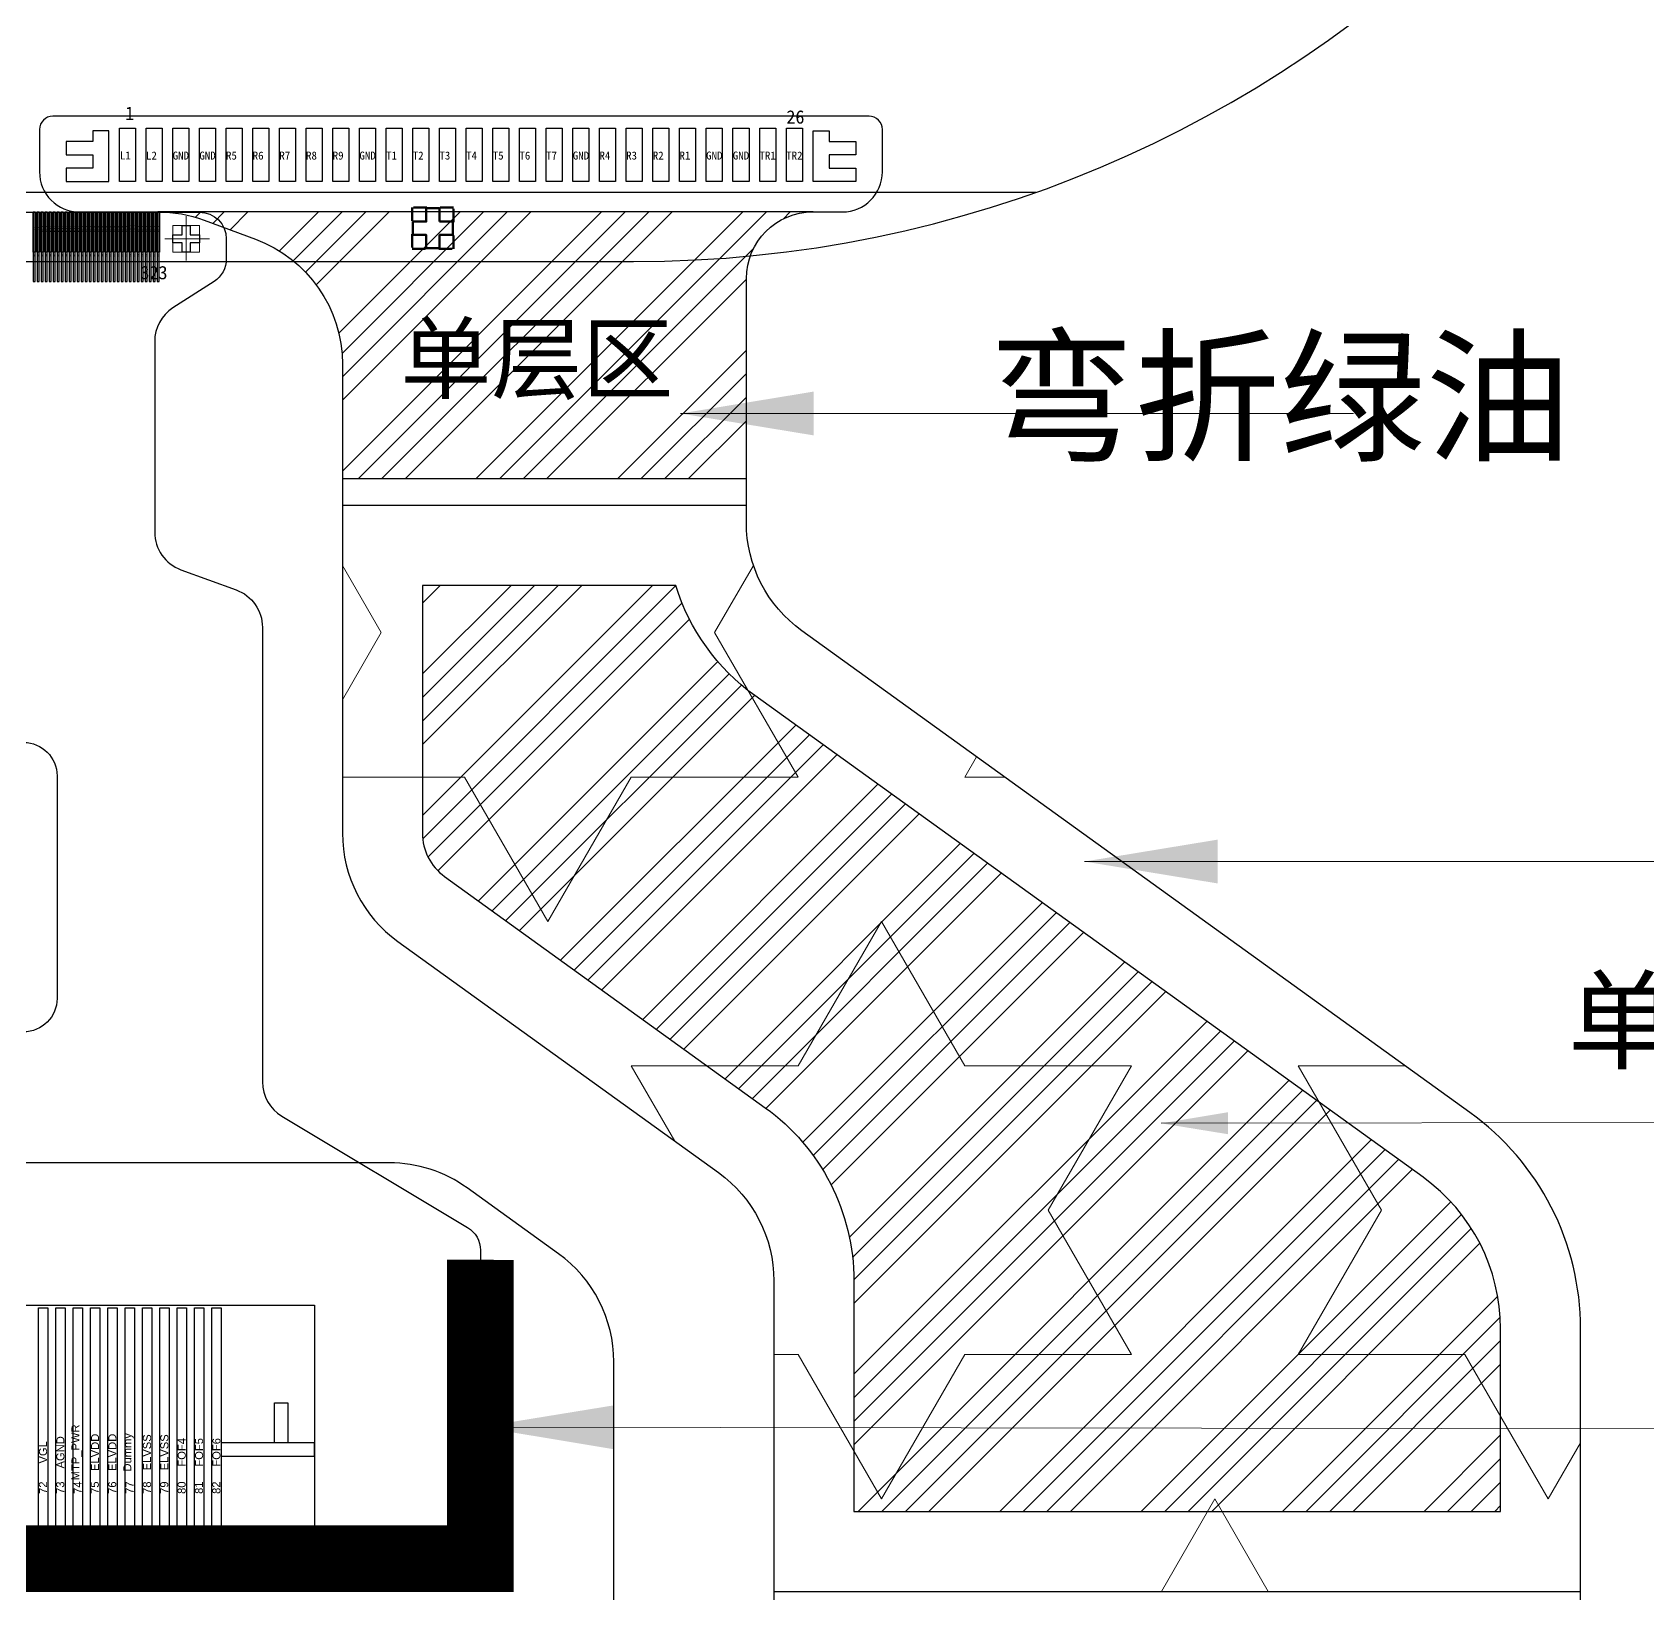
# Model space of a CAD drawing. Header units: inches. Extents: x 1765 to 5217, y -1519 to 441.
# Drawn here: x 4045.6 to 4057.71, y -1308.15 to -1296.44 of the extents above; entities that cross this region are included whole.
import ezdxf
from ezdxf.enums import TextEntityAlignment as Align

# ---------------------------------------------------------------- set-up
doc = ezdxf.new("R2010")
doc.units = ezdxf.units.IN
doc.header["$MEASUREMENT"] = 0
doc.linetypes.add('DOT', pattern=[0.2, 0.1, -0.1])
for name, color, linetype, lineweight in [('DIM', 3, 'Continuous', 15), ('EMI', 5, 'Continuous', 5), ('Mark', 7, 'Continuous', 13), ('尺寸标注', 7, 'Continuous', 0), ('注释', 2, 'Continuous', 13)]:
    doc.layers.add(name, color=color, linetype=linetype, lineweight=lineweight)
doc.layers.add('FPC', color=7, linetype='Continuous')
doc.styles.add('MBC_Arial_Font', font='arial.ttf', dxfattribs={"width": 0.8})
doc.styles.add('TITLE', font='arial.ttf')
doc.styles.add('宋体', font='')
doc.styles.get('宋体').set_extended_font_data('SimSun')
doc.dimstyles.new('ISO-25$7', dxfattribs={"dimscale": 0.5, "dimtxt": 2.5, "dimasz": 2, "dimexe": 1.25, "dimexo": 0.625, "dimtad": 0, "dimdsep": 46, "dimtxsty": 'TITLE', "dimcen": 2.5, "dimclrd": 7, "dimclre": 256, "dimclrt": 7, "dimadec": 0, "dimazin": 0, "dimtfac": 1, "dimtmove": 0, "dimatfit": 0, "dimfxl": 0, "dimlwd": 9, "dimlwe": 9, "dimarcsym": 0})
pattern_1 = [(45, (380.0849674509645, 330.431852661718), (-0.5303300858899106, 0.5303300858899107), []), (45, (380.2617441459645, 330.431852661718), (-0.5303300858899106, 0.5303300858899107), []), (45, (380.4385208419645, 330.431852661718), (-0.5303300858899106, 0.5303300858899107), []), (45, (380.6152975369645, 330.431852661718), (-0.5303300858899106, 0.5303300858899107), [])]
pattern_2 = [(0, (380.0849674509645, 330.431852661718), (0, 2.16506351), [1.25, -1.25]), (59.99999999999999, (380.0849674509645, 330.431852661718), (-1.875000000466704, 1.082531755), [1.25, -1.25]), (120, (380.7099674509645, 331.514384421718), (-1.875000000466704, -1.082531755), [1.249999999999999, -1.249999999999999])]

# ---------------------------------------------------------------- blocks, each defined once
blk = doc.blocks.new('mark')
at = {"layer": '尺寸标注', "color": 1}
for p, q in [((3641.138500981921, 1398.794691257849), (3641.138500981921, 1398.464358463223)), ((3640.979056655546, 1398.625479140665), (3641.312141919554, 1398.625479140665))]:
    blk.add_line(p, q, dxfattribs=at)
at = {"layer": '尺寸标注', "color": 2}
for points in [[(3641.038500981921, 1398.725479140665), (3641.108500981921, 1398.725479140665), (3641.108500981921, 1398.655479140665), (3641.038500981921, 1398.655479140665)], [(3641.168500981921, 1398.725479140665), (3641.238500981921, 1398.725479140665), (3641.238500981921, 1398.655479140665), (3641.168500981921, 1398.655479140665)], [(3641.038500981921, 1398.595479140665), (3641.108500981921, 1398.595479140665), (3641.108500981921, 1398.525479140665), (3641.038500981921, 1398.525479140665)], [(3641.168500981921, 1398.595479140665), (3641.238500981921, 1398.595479140665), (3641.238500981921, 1398.525479140665), (3641.168500981921, 1398.525479140665)]]:
    blk.add_lwpolyline(points, close=True, dxfattribs=at)
blk = doc.blocks.new('CO5300AF-51-1')
blk.add_lwpolyline([(115.6527615360374, 72.0321112907659), (125.9307615360376, 72.0321112907668, -0.4142135623692658), (126.1307615360365, 71.83211129076608), (126.1307615360365, 71.68136009568298, -0.2546712192261575), (126.0392455872407, 71.51333863683158), (125.7311885624458, 71.31443979212554, 0.2546712192258679), (125.5939146392511, 71.06240760384571), (125.5939146392648, 69.63298248194587, 0.3152987888763618), (125.7913085962664, 69.35107469571358), (126.2043675790264, 69.2007335209928, -0.3152987888737243), (126.4017615360281, 68.91882573476005), (126.4017615360599, 65.51149414864722, 0.2636431542106236), (126.5476014494725, 65.25413318093524), (127.9395349270953, 64.42036033908062, -0.2636431542161886), (128.0367615360374, 64.24878636060384), (128.0367615360374, 62.15478724078139, -0.4142135623749264), (127.8367615360376, 61.95478724078112), (113.7467615360374, 61.95478724078112, -0.4142135623749264)], format="xyb")
at = {"color": 0}
for points in [[(124.6982015360459, 72.0321112907668), (124.6822015360449, 72.0321112907668), (124.6822015360449, 71.51166924962092), (124.6982015360459, 71.51166924962092)], [(124.7281895360456, 72.0321112907668), (124.7121895360447, 72.0321112907668), (124.7121895360447, 71.51166924962092), (124.7281895360456, 71.51166924962092)], [(124.7581775360454, 72.0321112907668), (124.7421775360444, 72.0321112907668), (124.7421775360444, 71.51166924962092), (124.7581775360454, 71.51166924962092)], [(124.7881655360452, 72.0321112907668), (124.7721655360442, 72.0321112907668), (124.7721655360442, 71.51166924962092), (124.7881655360452, 71.51166924962092)], [(124.818153536045, 72.0321112907668), (124.802153536044, 72.0321112907668), (124.802153536044, 71.51166924962092), (124.818153536045, 71.51166924962092)], [(124.8481415360447, 72.0321112907668), (124.8321415360438, 72.0321112907668), (124.8321415360438, 71.51166924962092), (124.8481415360447, 71.51166924962092)], [(124.8781295360445, 72.0321112907668), (124.8621295360435, 72.0321112907668), (124.8621295360435, 71.51166924962092), (124.8781295360445, 71.51166924962092)], [(124.9081175360443, 72.0321112907668), (124.8921175360433, 72.0321112907668), (124.8921175360433, 71.51166924962092), (124.9081175360443, 71.51166924962092)], [(124.9381055360441, 72.0321112907668), (124.9221055360431, 72.0321112907668), (124.9221055360431, 71.51166924962092), (124.9381055360441, 71.51166924962092)], [(124.9680935360439, 72.0321112907668), (124.9520935360429, 72.0321112907668), (124.9520935360429, 71.51166924962092), (124.9680935360439, 71.51166924962092)], [(124.9980815360436, 72.0321112907668), (124.9820815360426, 72.0321112907668), (124.9820815360426, 71.51166924962092), (124.9980815360436, 71.51166924962092)], [(125.0280695360434, 72.0321112907668), (125.0120695360424, 72.0321112907668), (125.0120695360424, 71.51166924962092), (125.0280695360434, 71.51166924962092)], [(125.0580575360432, 72.0321112907668), (125.0420575360422, 72.0321112907668), (125.0420575360422, 71.51166924962092), (125.0580575360432, 71.51166924962092)], [(125.088045536043, 72.0321112907668), (125.072045536042, 72.0321112907668), (125.072045536042, 71.51166924962092), (125.088045536043, 71.51166924962092)], [(125.1180335360427, 72.0321112907668), (125.1020335360417, 72.0321112907668), (125.1020335360417, 71.51166924962092), (125.1180335360427, 71.51166924962092)], [(125.1480215360425, 72.0321112907668), (125.1320215360415, 72.0321112907668), (125.1320215360415, 71.51166924962092), (125.1480215360425, 71.51166924962092)], [(125.1780095360423, 72.0321112907668), (125.1620095360413, 72.0321112907668), (125.1620095360413, 71.51166924962092), (125.1780095360423, 71.51166924962092)], [(125.2079975360421, 72.0321112907668), (125.1919975360411, 72.0321112907668), (125.1919975360411, 71.51166924962092), (125.2079975360421, 71.51166924962092)], [(125.2379855360418, 72.0321112907668), (125.2219855360408, 72.0321112907668), (125.2219855360408, 71.51166924962092), (125.2379855360418, 71.51166924962092)], [(125.2679735360416, 72.0321112907668), (125.2519735360406, 72.0321112907668), (125.2519735360406, 71.51166924962092), (125.2679735360416, 71.51166924962092)], [(125.2979615360414, 72.0321112907668), (125.2819615360404, 72.0321112907668), (125.2819615360404, 71.51166924962092), (125.2979615360414, 71.51166924962092)], [(125.3279495360412, 72.0321112907668), (125.3119495360402, 72.0321112907668), (125.3119495360402, 71.51166924962092), (125.3279495360412, 71.51166924962092)], [(125.3579375360409, 72.0321112907668), (125.3419375360399, 72.0321112907668), (125.3419375360399, 71.51166924962092), (125.3579375360409, 71.51166924962092)], [(125.3879255360407, 72.0321112907668), (125.3719255360397, 72.0321112907668), (125.3719255360397, 71.51166924962092), (125.3879255360407, 71.51166924962092)], [(125.4179135360405, 72.0321112907668), (125.4019135360395, 72.0321112907668), (125.4019135360395, 71.51166924962092), (125.4179135360405, 71.51166924962092)], [(125.4479015360403, 72.0321112907668), (125.4319015360393, 72.0321112907668), (125.4319015360393, 71.51166924962092), (125.4479015360403, 71.51166924962092)], [(125.47788953604, 72.0321112907668), (125.4618895360391, 72.0321112907668), (125.4618895360391, 71.51166924962092), (125.47788953604, 71.51166924962092)], [(125.5078775360398, 72.0321112907668), (125.4918775360388, 72.0321112907668), (125.4918775360388, 71.51166924962092), (125.5078775360398, 71.51166924962092)], [(125.5378655360396, 72.0321112907668), (125.5218655360386, 72.0321112907668), (125.5218655360386, 71.51166924962092), (125.5378655360396, 71.51166924962092)], [(125.5678535360394, 72.0321112907668), (125.5518535360384, 72.0321112907668), (125.5518535360384, 71.51166924962092), (125.5678535360394, 71.51166924962092)], [(125.5978415360391, 72.0321112907668), (125.5818415360382, 72.0321112907668), (125.5818415360382, 71.51166924962092), (125.5978415360391, 71.51166924962092)], [(125.6278295360389, 72.0321112907668), (125.6118295360379, 72.0321112907668), (125.6118295360379, 71.51166924962092), (125.6278295360389, 71.51166924962092)], [(124.7917615360166, 62.08478724078213), (124.7217615360169, 62.08478724078213), (124.7217615360169, 63.81713664214863), (124.7917615360166, 63.81713664214863)], [(124.9217615360162, 62.08478724078213), (124.8517615360165, 62.08478724078213), (124.8517615360165, 63.81713664214863), (124.9217615360162, 63.81713664214863)], [(125.0517615360159, 62.08478724078213), (124.9817615360162, 62.08478724078213), (124.9817615360162, 63.81713664214863), (125.0517615360159, 63.81713664214863)], [(125.1817615360155, 62.08478724078213), (125.1117615360158, 62.08478724078213), (125.1117615360158, 63.81713664214863), (125.1817615360155, 63.81713664214863)], [(125.3117615360152, 62.08478724078213), (125.2417615360155, 62.08478724078213), (125.2417615360155, 63.81713664214863), (125.3117615360152, 63.81713664214863)], [(125.4417615360148, 62.08478724078213), (125.3717615360151, 62.08478724078213), (125.3717615360151, 63.81713664214863), (125.4417615360148, 63.81713664214863)], [(125.5717615360145, 62.08478724078213), (125.5017615360148, 62.08478724078213), (125.5017615360148, 63.81713664214863), (125.5717615360145, 63.81713664214863)], [(125.7017615360141, 62.08478724078213), (125.6317615360144, 62.08478724078213), (125.6317615360144, 63.81713664214863), (125.7017615360141, 63.81713664214863)], [(125.8317615360138, 62.08478724078213), (125.7617615360141, 62.08478724078213), (125.7617615360141, 63.81713664214863), (125.8317615360138, 63.81713664214863)], [(125.9617615360135, 62.08478724078213), (125.8917615360137, 62.08478724078213), (125.8917615360137, 63.81713664214863), (125.9617615360135, 63.81713664214863)], [(126.0917615360131, 62.08478724078213), (126.0217615360134, 62.08478724078213), (126.0217615360134, 63.81713664214863), (126.0917615360131, 63.81713664214863)], [(126.5917615360386, 62.80478724076545), (126.4917615360382, 62.80478724076545), (126.4917615360382, 63.10478724076563), (126.5917615360386, 63.10478724076563)], [(126.7917615360384, 62.80478724076545), (126.0917615360386, 62.80478724076545), (126.0917615360386, 62.70478724076509), (126.7917615360384, 62.70478724076509)]]:
    blk.add_lwpolyline(points, close=True, dxfattribs=at)
blk.add_lwpolyline([(125.8007615360384, 71.93211129076587), (125.8607615360379, 71.93211129076587), (125.8607615360379, 71.86211129076571), (125.9307615360376, 71.86211129076571), (125.9307615360376, 71.80211129076577), (125.8607615360379, 71.80211129076577), (125.8607615360379, 71.7321112907656), (125.8007615360384, 71.7321112907656), (125.8007615360384, 71.80211129076577), (125.7307615360378, 71.80211129076577), (125.7307615360378, 71.86211129076571), (125.8007615360384, 71.86211129076571)], close=True)
blk.add_lwpolyline([(124.8617615360386, 67.80660875940612), (124.861761536039, 66.13660875940604, -0.4142135623733614), (124.6117615360386, 65.88660875940627), (116.9717615360387, 65.88660875940627, -0.414213562373095), (116.7217615360391, 66.13660875940604), (116.7217615360387, 67.80660875940612, -0.4142135623732282), (116.9717615360387, 68.05660875940623), (124.6117615360386, 68.05660875940612, -0.4142135623729618)], format="xyb", close=True)
at = {"color": 3, "style": 'MBC_Arial_Font'}
for s, p in [('S14', (124.6902015360388, 71.90688385204339)), ('S13', (124.7201827147557, 71.90688385204339)), ('Dummy', (124.7472375633235, 71.90688385204339)), ('Dummy', (124.7772255633233, 71.90688385204339)), ('ELVDD', (124.8101535360384, 71.90688385204339)), ('ELVDD', (124.8401415360386, 71.90688385204339)), ('ELVDD', (124.8701295360388, 71.90688385204339)), ('ELVDD', (124.9001175360386, 71.90688385204339)), ('ELVDD', (124.9301055360388, 71.90688385204339)), ('ELVDD', (124.9600935360381, 71.90688385204339)), ('ELVDD', (124.9900815360384, 71.90688385204339)), ('ELVDD', (125.0200695360382, 71.90688385204339)), ('Dummy', (125.0471175633235, 71.90688385204339)), ('Dummy', (125.0771055633237, 71.90688385204339)), ('Dummy', (125.1070935633235, 71.90688385204339)), ('ELVSS', (125.1400215360386, 71.90688385204339)), ('ELVSS', (125.1700095360379, 71.90688385204339)), ('ELVSS', (125.1999975360382, 71.90688385204339)), ('ELVSS', (125.2299855360379, 71.90688385204339)), ('ELVSS', (125.2599735360382, 71.90688385204339)), ('ELVSS', (125.2899615360384, 71.90688385204339)), ('ELVSS', (125.3199495360386, 71.90688385204339)), ('ELVSS', (125.3499375360384, 71.90688385204339)), ('Dummy', (125.3769855633238, 71.90688385204339)), ('FOG2_R', (125.4073146274431, 71.90688385204339)), ('FOG1_R', (125.4373026274434, 71.90688385204339)), ('Dummy', (125.4669495633231, 71.90688385204339)), ('Dummy', (125.4969375633233, 71.90688385204339)), ('Dummy', (125.5269255633236, 71.90688385204339)), ('Dummy', (125.5569135633238, 71.90688385204339)), ('Dummy', (125.5869015633236, 71.90688385204339)), ('Dummy', (125.6168895633238, 71.90688385204339)), ('292', (124.6900719316732, 71.7069503511674)), ('293', (124.7200531103901, 71.7069503511674)), ('294', (124.7500479316727, 71.7069503511674)), ('295', (124.7800359316725, 71.7069503511674)), ('296', (124.8100239316727, 71.7069503511674)), ('297', (124.840011931673, 71.7069503511674)), ('298', (124.8699999316732, 71.7069503511674)), ('299', (124.899987931673, 71.7069503511674)), ('300', (124.9299691103908, 71.7069503511674)), ('301', (124.9599571103901, 71.7069503511674)), ('302', (124.9899451103904, 71.7069503511674)), ('303', (125.0199331103901, 71.7069503511674)), ('304', (125.0499211103904, 71.7069503511674)), ('305', (125.0799091103906, 71.7069503511674)), ('306', (125.1098971103904, 71.7069503511674)), ('307', (125.1398851103906, 71.7069503511674)), ('308', (125.1698731103899, 71.7069503511674)), ('309', (125.1998611103901, 71.7069503511674)), ('310', (125.2298491103899, 71.7069503511674)), ('311', (125.2598371103902, 71.7069503511674)), ('312', (125.2898251103904, 71.7069503511674)), ('313', (125.3198131103906, 71.7069503511674)), ('314', (125.3498011103904, 71.7069503511674)), ('315', (125.3797891103906, 71.7069503511674)), ('316', (125.4097771103899, 71.7069503511674)), ('317', (125.4397651103902, 71.7069503511674)), ('318', (125.4697531103899, 71.7069503511674)), ('319', (125.4997411103902, 71.7069503511674)), ('320', (125.5297291103904, 71.7069503511674)), ('321', (125.5597171103906, 71.7069503511674)), ('322', (125.5897051103904, 71.7069503511674)), ('323', (125.6196931103906, 71.7069503511674))]:
    blk.add_text(s, height=0.01, rotation=90, dxfattribs=at).set_placement(p, align=Align.MIDDLE_CENTER)
at = {"color": 2, "style": 'MBC_Arial_Font'}
for s, p in [('MTP_PWR', (125.0001039644144, 62.73402639211031)), ('ELVDD', (125.1467615360384, 62.73402639211042)), ('ELVDD', (125.2767615360381, 62.73402639211031)), ('Dummy', (125.3891216997494, 62.73402639211042)), ('ELVSS', (125.5367615360383, 62.73402639211031)), ('ELVSS', (125.6667615360379, 62.73402639211042)), ('VGL', (124.7567615360381, 62.73402639211042)), ('AGND', (124.8867615360386, 62.73402639211031)), ('FOF4', (125.7968024637329, 62.73402639211031)), ('FOF5', (125.9268024637326, 62.73402639211042)), ('FOF6', (126.0568024637331, 62.73402639211031)), ('72', (124.7570071022045, 62.46899678327372)), ('73', (124.8859429821505, 62.46899678327361)), ('74', (125.0167615360378, 62.46899678327361)), ('75', (125.1449607174845, 62.46899678327372)), ('76', (125.2759839098443, 62.46899678327361)), ('77', (125.4059839098449, 62.46899678327372)), ('78', (125.5359839098446, 62.46899678327361)), ('79', (125.6659839098442, 62.46899678327372)), ('80', (125.7959839098448, 62.46899678327361)), ('81', (125.9259839098444, 62.46899678327372)), ('82', (126.055983909845, 62.46899678327361))]:
    blk.add_text(s, height=0.06, rotation=90, dxfattribs=at).set_placement(p, align=Align.MIDDLE_CENTER)
blk = doc.blocks.new('GVO2.13+CO5300AF-51')
blk.add_line((538.6176550374128, 149.5890111203215), (561.4344477370021, 149.5890111203215))
blk.add_lwpolyline([(532.6325513872073, 183.7840111203212), (532.6325513872073, 158.0690111203213, 0.414213562373095), (541.6325513872073, 149.0690111203213), (558.4195513872075, 149.0690111203213, 0.414213562373095), (567.4195513872075, 158.0690111203213), (567.4195513872075, 183.7840111203212, 0.4142135623731028), (558.9995513872075, 192.2040111203213), (541.0525513872074, 192.2040111203213, 0.414213562373103)], format="xyb", close=True)
for points in [[(554.5644477370013, 150.0690111203215), (554.6844477370012, 150.0690111203215), (554.6844477370012, 149.6690111203214), (554.5644477370013, 149.6690111203214)], [(554.7644477370011, 150.0690111203215), (554.884447737001, 150.0690111203215), (554.884447737001, 149.6690111203214), (554.7644477370011, 149.6690111203214)], [(554.9644477370014, 150.0690111203215), (555.0844477370013, 150.0690111203215), (555.0844477370013, 149.6690111203214), (554.9644477370014, 149.6690111203214)], [(555.1644477370012, 150.0690111203215), (555.2844477370011, 150.0690111203215), (555.2844477370011, 149.6690111203214), (555.1644477370012, 149.6690111203214)], [(555.3644477370015, 150.0690111203215), (555.4844477370013, 150.0690111203215), (555.4844477370013, 149.6690111203214), (555.3644477370015, 149.6690111203214)], [(555.5644477370013, 150.0690111203215), (555.6844477370012, 150.0690111203215), (555.6844477370012, 149.6690111203214), (555.5644477370013, 149.6690111203214)], [(555.7644477370011, 150.0690111203215), (555.884447737001, 150.0690111203215), (555.884447737001, 149.6690111203214), (555.7644477370011, 149.6690111203214)], [(555.9644477370014, 150.0690111203215), (556.0844477370013, 150.0690111203215), (556.0844477370013, 149.6690111203214), (555.9644477370014, 149.6690111203214)], [(556.1644477370012, 150.0690111203215), (556.2844477370011, 150.0690111203215), (556.2844477370011, 149.6690111203214), (556.1644477370012, 149.6690111203214)], [(556.3644477370015, 150.0690111203215), (556.4844477370013, 150.0690111203215), (556.4844477370013, 149.6690111203214), (556.3644477370015, 149.6690111203214)], [(556.5644477370013, 150.0690111203215), (556.6844477370012, 150.0690111203215), (556.6844477370012, 149.6690111203214), (556.5644477370013, 149.6690111203214)], [(556.7644477370011, 150.0690111203215), (556.884447737001, 150.0690111203215), (556.884447737001, 149.6690111203214), (556.7644477370011, 149.6690111203214)], [(556.9644477370014, 150.0690111203215), (557.0844477370013, 150.0690111203215), (557.0844477370013, 149.6690111203214), (556.9644477370014, 149.6690111203214)], [(557.1644477370012, 150.0690111203215), (557.2844477370011, 150.0690111203215), (557.2844477370011, 149.6690111203214), (557.1644477370012, 149.6690111203214)], [(557.3644477370015, 150.0690111203215), (557.4844477370013, 150.0690111203215), (557.4844477370013, 149.6690111203214), (557.3644477370015, 149.6690111203214)], [(557.5644477370013, 150.0690111203215), (557.6844477370012, 150.0690111203215), (557.6844477370012, 149.6690111203214), (557.5644477370013, 149.6690111203214)], [(557.7644477370011, 150.0690111203215), (557.884447737001, 150.0690111203215), (557.884447737001, 149.6690111203214), (557.7644477370011, 149.6690111203214)], [(557.9644477370014, 150.0690111203215), (558.0844477370013, 150.0690111203215), (558.0844477370013, 149.6690111203214), (557.9644477370014, 149.6690111203214)], [(558.1644477370012, 150.0690111203215), (558.2844477370011, 150.0690111203215), (558.2844477370011, 149.6690111203214), (558.1644477370012, 149.6690111203214)], [(558.3644477370015, 150.0690111203215), (558.4844477370013, 150.0690111203215), (558.4844477370013, 149.6690111203214), (558.3644477370015, 149.6690111203214)], [(558.5644477370013, 150.0690111203215), (558.6844477370012, 150.0690111203215), (558.6844477370012, 149.6690111203214), (558.5644477370013, 149.6690111203214)], [(558.7644477370011, 150.0690111203215), (558.884447737001, 150.0690111203215), (558.884447737001, 149.6690111203214), (558.7644477370011, 149.6690111203214)], [(558.9644477370014, 150.0690111203215), (559.0844477370013, 150.0690111203215), (559.0844477370013, 149.6690111203214), (558.9644477370014, 149.6690111203214)], [(559.1644477370012, 150.0690111203215), (559.2844477370011, 150.0690111203215), (559.2844477370011, 149.6690111203214), (559.1644477370012, 149.6690111203214)], [(559.3644477370015, 150.0690111203215), (559.4844477370013, 150.0690111203215), (559.4844477370013, 149.6690111203214), (559.3644477370015, 149.6690111203214)], [(559.5644477370013, 150.0690111203215), (559.6844477370012, 150.0690111203215), (559.6844477370012, 149.6690111203214), (559.5644477370013, 149.6690111203214)], [(554.1644477370012, 149.6690111203214), (554.4844477370013, 149.6690111203214), (554.4844477370013, 150.0490111203216), (554.3644477370015, 150.0490111203216), (554.3644477370015, 149.9690111203212), (554.1644477370012, 149.9690111203212), (554.1644477370012, 149.8690111203213), (554.3644477370015, 149.8690111203213), (554.3644477370015, 149.7690111203214), (554.1644477370012, 149.7690111203214)], [(560.0844477370013, 149.6690111203214), (559.7644477370011, 149.6690111203214), (559.7644477370011, 150.0490111203216), (559.884447737001, 150.0490111203216), (559.884447737001, 149.9690111203212), (560.0844477370013, 149.9690111203212), (560.0844477370013, 149.8690111203213), (559.884447737001, 149.8690111203213), (559.884447737001, 149.7690111203214), (560.0844477370013, 149.7690111203214)]]:
    blk.add_lwpolyline(points, close=True)
at = {"color": 2}
for points in [[(553.9170513872075, 149.4390111203212), (553.9350513872075, 149.4390111203212), (553.9350513872075, 149.1390111203212), (553.9170513872075, 149.1390111203212)], [(553.9470513872077, 149.4390111203212), (553.9650513872077, 149.4390111203212), (553.9650513872077, 149.1390111203212), (553.9470513872077, 149.1390111203212)], [(553.9770513872074, 149.4390111203212), (553.9950513872075, 149.4390111203212), (553.9950513872075, 149.1390111203212), (553.9770513872074, 149.1390111203212)], [(554.0070513872076, 149.4390111203212), (554.0250513872077, 149.4390111203212), (554.0250513872077, 149.1390111203212), (554.0070513872076, 149.1390111203212)], [(554.0370513872074, 149.4390111203212), (554.0550513872074, 149.4390111203212), (554.0550513872074, 149.1390111203212), (554.0370513872074, 149.1390111203212)], [(554.0670513872076, 149.4390111203212), (554.0850513872076, 149.4390111203212), (554.0850513872076, 149.1390111203212), (554.0670513872076, 149.1390111203212)], [(554.0970513872073, 149.4390111203212), (554.1150513872074, 149.4390111203212), (554.1150513872074, 149.1390111203212), (554.0970513872073, 149.1390111203212)], [(554.1270513872075, 149.4390111203212), (554.1450513872076, 149.4390111203212), (554.1450513872076, 149.1390111203212), (554.1270513872075, 149.1390111203212)], [(554.1570513872073, 149.4390111203212), (554.1750513872073, 149.4390111203212), (554.1750513872073, 149.1390111203212), (554.1570513872073, 149.1390111203212)], [(554.1870513872075, 149.4390111203212), (554.2050513872075, 149.4390111203212), (554.2050513872075, 149.1390111203212), (554.1870513872075, 149.1390111203212)], [(554.2170513872077, 149.4390111203212), (554.2350513872077, 149.4390111203212), (554.2350513872077, 149.1390111203212), (554.2170513872077, 149.1390111203212)], [(554.2470513872074, 149.4390111203212), (554.2650513872074, 149.4390111203212), (554.2650513872074, 149.1390111203212), (554.2470513872074, 149.1390111203212)], [(554.2770513872076, 149.4390111203212), (554.2950513872076, 149.4390111203212), (554.2950513872076, 149.1390111203212), (554.2770513872076, 149.1390111203212)], [(554.3070513872074, 149.4390111203212), (554.3250513872074, 149.4390111203212), (554.3250513872074, 149.1390111203212), (554.3070513872074, 149.1390111203212)], [(554.3370513872076, 149.4390111203212), (554.3550513872076, 149.4390111203212), (554.3550513872076, 149.1390111203212), (554.3370513872076, 149.1390111203212)], [(554.3670513872073, 149.4390111203212), (554.3850513872073, 149.4390111203212), (554.3850513872073, 149.1390111203212), (554.3670513872073, 149.1390111203212)], [(554.3970513872075, 149.4390111203212), (554.4150513872075, 149.4390111203212), (554.4150513872075, 149.1390111203212), (554.3970513872075, 149.1390111203212)], [(554.4270513872073, 149.4390111203212), (554.4450513872073, 149.4390111203212), (554.4450513872073, 149.1390111203212), (554.4270513872073, 149.1390111203212)], [(554.4570513872075, 149.4390111203212), (554.4750513872075, 149.4390111203212), (554.4750513872075, 149.1390111203212), (554.4570513872075, 149.1390111203212)], [(554.4870513872077, 149.4390111203212), (554.5050513872077, 149.4390111203212), (554.5050513872077, 149.1390111203212), (554.4870513872077, 149.1390111203212)], [(554.5170513872074, 149.4390111203212), (554.5350513872074, 149.4390111203212), (554.5350513872074, 149.1390111203212), (554.5170513872074, 149.1390111203212)], [(554.5470513872076, 149.4390111203212), (554.5650513872076, 149.4390111203212), (554.5650513872076, 149.1390111203212), (554.5470513872076, 149.1390111203212)], [(554.5770513872073, 149.4390111203212), (554.5950513872074, 149.4390111203212), (554.5950513872074, 149.1390111203212), (554.5770513872073, 149.1390111203212)], [(554.6070513872075, 149.4390111203212), (554.6250513872076, 149.4390111203212), (554.6250513872076, 149.1390111203212), (554.6070513872075, 149.1390111203212)], [(554.6370513872073, 149.4390111203212), (554.6550513872073, 149.4390111203212), (554.6550513872073, 149.1390111203212), (554.6370513872073, 149.1390111203212)], [(554.6670513872075, 149.4390111203212), (554.6850513872075, 149.4390111203212), (554.6850513872075, 149.1390111203212), (554.6670513872075, 149.1390111203212)]]:
    blk.add_lwpolyline(points, close=True, dxfattribs=at)
at = {"color": 3}
for points in [[(554.6970513872077, 149.4390111203212), (554.7150513872077, 149.4390111203212), (554.7150513872077, 149.1390111203212), (554.6970513872077, 149.1390111203212)], [(554.7270513872074, 149.4390111203212), (554.7450513872075, 149.4390111203212), (554.7450513872075, 149.1390111203212), (554.7270513872074, 149.1390111203212)], [(554.7570513872076, 149.4390111203212), (554.7750513872077, 149.4390111203212), (554.7750513872077, 149.1390111203212), (554.7570513872076, 149.1390111203212)], [(554.7870513872074, 149.4390111203212), (554.8050513872074, 149.4390111203212), (554.8050513872074, 149.1390111203212), (554.7870513872074, 149.1390111203212)], [(554.8170513872076, 149.4390111203212), (554.8350513872076, 149.4390111203212), (554.8350513872076, 149.1390111203212), (554.8170513872076, 149.1390111203212)], [(554.8470513872073, 149.4390111203212), (554.8650513872074, 149.4390111203212), (554.8650513872074, 149.1390111203212), (554.8470513872073, 149.1390111203212)]]:
    blk.add_lwpolyline(points, close=True, dxfattribs=at)
at = {"layer": 'Mark', "linetype": 'Continuous', "lineweight": 100}
blk.add_lwpolyline([(556.9650513872073, 149.369011120321), (556.9650513872073, 149.4690111203212), (556.8650513872074, 149.4690111203212), (556.8650513872074, 149.369011120321), (556.7650513872074, 149.369011120321), (556.7650513872074, 149.2690111203211), (556.8650513872074, 149.2690111203211), (556.8650513872074, 149.1690111203212), (556.9650513872073, 149.1690111203212), (556.9650513872073, 149.2690111203211), (557.0650513872072, 149.2690111203211), (557.0650513872072, 149.369011120321)], close=True, dxfattribs=at)
at = {"layer": '注释', "color": 8, "linetype": 'DOT', "lineweight": 100}
blk.add_lwpolyline([(556.7600513872073, 149.1640111203211), (557.0700513872073, 149.1640111203211), (557.0700513872073, 149.4740111203211), (556.7600513872073, 149.4740111203211)], close=True, dxfattribs=at)
for name, p in [('CO5300AF-51-1', (429.2342898511693, 77.40689982955564)), ('mark', (-3086.073449594714, -1249.386468020343))]:
    blk.add_blockref(name, p)
at = {"char_height": 0.1, "width": 0.1497851189724315, "attachment_point": 1}
for s, insert in [('1', (554.6071022126946, 150.2308927221001)), ('26', (559.5644477370013, 150.2031377917964)), ('323', (554.7206596777144, 149.0361212786858))]:
    blk.add_mtext(s, dxfattribs=dict(at, insert=insert))
at = {"color": 1, "char_height": 0.06, "width": 0.0698250031380212, "attachment_point": 1}
for s, insert in [('{\\fSimSun|b0|i0|c134|p2;L\\fSimSun|b0|i0|c0|p2;1}', (554.5680130223861, 149.8944607523046)), ('{\\fSimSun|b0|i0|c134|p2;L2}', (554.7631567544345, 149.8934792858727)), ('{\\fSimSun|b0|i0|c134|p2;GND}', (554.9631567544347, 149.8934792858727)), ('{\\fSimSun|b0|i0|c134|p2;GND}', (555.163156754435, 149.8934792858727)), ('{\\fSimSun|b0|i0|c134|p2;R5}', (555.3631567544353, 149.8934792858727)), ('{\\fSimSun|b0|i0|c134|p2;R6}', (555.5631567544356, 149.8934792858727)), ('{\\fSimSun|b0|i0|c134|p2;R7}', (555.7631567544358, 149.8934792858727)), ('{\\fSimSun|b0|i0|c134|p2;R8}', (555.9631567544361, 149.8934792858727)), ('{\\fSimSun|b0|i0|c134|p2;R9}', (556.1631567544364, 149.8934792858727)), ('{\\fSimSun|b0|i0|c134|p2;GND}', (556.3631567544367, 149.8934792858727)), ('{\\fSimSun|b0|i0|c134|p2;T1}', (556.5631567544369, 149.8934792858727)), ('{\\fSimSun|b0|i0|c134|p2;T2}', (556.7631567544372, 149.8934792858727)), ('{\\fSimSun|b0|i0|c134|p2;T3}', (556.9631567544375, 149.8934792858727)), ('{\\fSimSun|b0|i0|c134|p2;T4}', (557.1631567544378, 149.8934792858727)), ('{\\fSimSun|b0|i0|c134|p2;T5}', (557.363156754438, 149.8934792858727)), ('{\\fSimSun|b0|i0|c134|p2;T6}', (557.5631567544383, 149.8934792858727)), ('{\\fSimSun|b0|i0|c134|p2;T7}', (557.7631567544386, 149.8934792858727)), ('{\\fSimSun|b0|i0|c134|p2;GND}', (557.9631567544388, 149.8934792858727)), ('{\\fSimSun|b0|i0|c134|p2;R4}', (558.1631567544391, 149.8934792858727)), ('{\\fSimSun|b0|i0|c134|p2;R3}', (558.3631567544394, 149.8934792858727)), ('{\\fSimSun|b0|i0|c134|p2;R2}', (558.5631567544397, 149.8934792858727)), ('{\\fSimSun|b0|i0|c134|p2;R1}', (558.7631567544399, 149.8934792858727)), ('{\\fSimSun|b0|i0|c134|p2;GND}', (558.9631567544402, 149.8934792858727)), ('{\\fSimSun|b0|i0|c134|p2;GND}', (559.1631567544405, 149.8934792858727)), ('{\\fSimSun|b0|i0|c134|p2;TR1}', (559.3631567544408, 149.8934792858727)), ('{\\fSimSun|b0|i0|c134|p2;TR2}', (559.563156754441, 149.8934792858727))]:
    blk.add_mtext(s, dxfattribs=dict(at, insert=insert))

msp = doc.modelspace()

# ---------------------------------------------------------------- hatches: boundary and pattern name
h = msp.add_hatch()
h.set_pattern_fill('ANSI34', color=1, style=0)
h.set_pattern_definition(pattern_1)
edge = h.paths.add_edge_path()
edge.add_arc((4046.537130551058, -1298.787487424732), 1.000000000000455, 69.68242624181102, 90, ccw=False)
edge.add_line((4046.884353855547, -1297.849704946318), (4047.267786465142, -1297.991674689641))
edge.add_arc((4046.920563160653, -1298.929457168054), 0.999999999999993, 0, 69.68242624180198, ccw=False)
edge.add_line((4047.920563160653, -1298.929457168054), (4047.920563160653, -1299.787487424732))
edge.add_line((4047.920563160653, -1299.787487424732), (4050.948959510242, -1299.787487424732))
edge.add_line((4050.948959510242, -1299.787487424732), (4050.948959510241, -1298.287487424732))
edge.add_arc((4051.448959510241, -1298.287487424732), 0.5, 90, 180, ccw=False)
edge.add_line((4051.448959510241, -1297.787487424732), (4046.537130551057, -1297.787487424732))
at = {"layer": 'DIM'}
h = msp.add_hatch(dxfattribs=at)
h.set_pattern_fill('ANSI34', color=6, style=0)
h.set_pattern_definition(pattern_1)
edge = h.paths.add_edge_path()
edge.add_line((4048.520563160653, -1300.587487424732), (4048.520563160654, -1302.446186466368))
edge.add_arc((4048.920563160654, -1302.446186466368), 0.4000000000000909, 180, 234.2145291836916)
edge.add_line((4048.686662366685, -1302.770671317449), (4051.090895814923, -1304.503732539122))
edge.add_arc((4050.155292639049, -1305.801671943446), 1.600000000000046, -1.63140612130519e-11, 54.214529183685784, ccw=False)
edge.add_line((4051.755292639049, -1305.801671943446), (4051.755292639049, -1307.530173026702))
edge.add_line((4051.755292639049, -1307.530173026702), (4056.604063160447, -1307.530173026702))
edge.add_line((4056.604063160447, -1307.530173026702), (4056.604063160447, -1306.160938472947))
edge.add_arc((4055.204063160447, -1306.160938472947), 1.400000000000091, 0, 54.21452918368006)
edge.add_line((4056.022715939337, -1305.025241494164), (4051.013356334368, -1301.414308087032))
edge.add_arc((4051.948959510242, -1300.116368682709), 1.599999999999862, 197.1245127651736, 234.214529183681, ccw=False)
edge.add_line((4050.419892104627, -1300.587487424732), (4048.520563160653, -1300.587487424732))
at = {"layer": 'EMI'}
h = msp.add_hatch(dxfattribs=at)
h.set_pattern_fill('STARS', color=256, scale=10, style=0)
h.set_pattern_definition(pattern_2)
edge = h.paths.add_edge_path()
edge.add_line((4047.920563160653, -1299.987487424732), (4047.920563160654, -1302.446186466368))
edge.add_arc((4048.920563160654, -1302.446186466369), 1, 179.999999999987, 234.2145291836755)
edge.add_line((4048.335811175732, -1303.25739859407), (4050.74004462397, -1304.990459815744))
edge.add_arc((4050.155292639049, -1305.801671943446), 1.000000000000062, -1.3017142919125035e-11, 54.21452918368311, ccw=False)
edge.add_line((4051.155292639049, -1305.801671943446), (4051.155292639049, -1308.130173026702))
edge.add_line((4051.155292639049, -1308.130173026702), (4057.204063160447, -1308.130173026702))
edge.add_line((4057.204063160447, -1308.130173026702), (4057.204063160447, -1306.160938472947))
edge.add_arc((4055.204063160447, -1306.160938472946), 2, 359.9999999999935, 414.2145291836793)
edge.add_line((4056.37356713029, -1304.538514217543), (4051.364207525321, -1300.927580810411))
edge.add_arc((4051.948959510242, -1300.116368682709), 0.9999999999998775, 180, 234.2145291836755, ccw=False)
edge.add_line((4050.948959510242, -1300.116368682709), (4050.948959510242, -1299.987487424732))
edge.add_line((4050.948959510242, -1299.987487424732), (4047.920563160653, -1299.987487424732))
h = msp.add_hatch(dxfattribs=at)
h.set_pattern_fill('STARS', color=256, scale=10, style=0)
h.set_pattern_definition(pattern_2)
edge = h.paths.add_edge_path()
edge.add_line((4006.323563160446, -1315.359535317248), (4006.323563160445, -1323.508891816474))
edge.add_arc((4008.327589574286, -1323.507164081941), 2.004027158607765, 180.049396490823, 272.7449655637895)
edge.add_line((4008.423563160445, -1325.508891816474), (4015.453563160451, -1325.508891816474))
edge.add_arc((4015.453563160451, -1322.508891816474), 3.000000000000227, 270, 359.9999999999913)
edge.add_line((4018.453563160451, -1322.508891816474), (4018.453563160452, -1312.659534991451))
edge.add_arc((4020.453563160452, -1312.659534991451), 2, 90, 180, ccw=False)
edge.add_line((4020.453563160452, -1310.659534991451), (4030.106458974321, -1310.659534991451))
edge.add_arc((4030.106458974321, -1311.659534991451), 1, 0, 90, ccw=False)
edge.add_line((4031.106458974321, -1311.659534991451), (4031.106458974322, -1314.459534991451))
edge.add_arc((4032.106458974322, -1314.459534991452), 1, 179.999999999987, 269.9713661868789)
edge.add_arc((4032.105459465731, -1316.459534741697), 0.9999999999999252, 0, 89.97136618687892, ccw=False)
edge.add_line((4033.105459465731, -1316.459534741697), (4033.10545946573, -1317.866859041435))
edge.add_line((4033.10545946573, -1317.866859041435), (4038.10545946573, -1317.866859041435))
edge.add_arc((4038.10545946573, -1318.866859041435), 1, 0, 90, ccw=False)
edge.add_line((4039.10545946573, -1318.866859041435), (4039.10545946573, -1322.866859041435))
edge.add_line((4039.10545946573, -1322.866859041435), (4043.705459791527, -1322.866859041435))
edge.add_line((4043.705459791527, -1322.866859041435), (4043.705459791527, -1314.868887245587))
edge.add_line((4043.705459791527, -1314.868887245587), (4051.155292639049, -1314.868887245587))
edge.add_line((4051.155292639049, -1314.868887245587), (4051.155292639048, -1310.15953499145))
edge.add_line((4051.155292639048, -1310.15953499145), (4033.105459465731, -1310.159534991451))
edge.add_line((4033.105459465731, -1310.159534991451), (4033.105459465731, -1306.459534991451))
edge.add_line((4033.105459465731, -1306.459534991451), (4016.25356316045, -1306.459534991451))
edge.add_arc((4016.25356316045, -1308.459534991451), 2, 90, 180)
edge.add_line((4014.25356316045, -1308.459534991451), (4014.25356316045, -1320.008891816474))
edge.add_arc((4013.25356316045, -1320.008891816474), 1, -90, 0, ccw=False)
edge.add_line((4013.25356316045, -1321.008891816474), (4011.423563160447, -1321.008891816474))
edge.add_arc((4011.533855749149, -1320.004628486642), 1.010301584066949, 180.2417808057281, 263.73264418592066, ccw=False)
edge.add_line((4010.523563160446, -1320.008891816474), (4010.523563160446, -1315.359535317248))
edge.add_line((4010.523563160446, -1315.359535317248), (4006.323563160446, -1315.359535317247))

# ---------------------------------------------------------------- linework, layer by layer
msp.add_lwpolyline([(4051.768959510241, -1297.55953499145), (4051.44895951024, -1297.55953499145), (4051.44895951024, -1297.17953499145), (4051.56895951024, -1297.17953499145), (4051.56895951024, -1297.259534991451), (4051.768959510241, -1297.259534991451), (4051.768959510241, -1297.359534991451), (4051.56895951024, -1297.359534991451), (4051.56895951024, -1297.45953499145), (4051.768959510241, -1297.45953499145)], close=True)
at = {"color": 1, "lineweight": -3}
msp.add_lwpolyline([(4046.537130551057, -1297.787487424732), (4046.537130551058, -1297.787487424732, -0.08888511697789203), (4046.884353855547, -1297.849704946318), (4047.267786465142, -1297.991674689641, -0.3137760215279936), (4047.920563160653, -1298.929457168054), (4047.920563160653, -1299.787487424732), (4050.948959510242, -1299.787487424732), (4050.948959510241, -1298.287487424732, -0.4142135623729669), (4051.448959510241, -1297.787487424732)], format="xyb", close=True, dxfattribs=at)
at = {"color": 4, "lineweight": 211, "flags": 128}
msp.add_lwpolyline([(4034.465563160447, -1305.572859921615, 0.5, 0.5, 0), (4034.465563160447, -1307.885264274448, 0.5, 0.5, 0), (4048.954535455323, -1307.885264274448, 0.5, 0.5, 0), (4048.955563160447, -1305.644264274448, 0, 0, 0)], format="xyseb", dxfattribs=at)
at = {"layer": 'DIM', "lineweight": -3}
msp.add_lwpolyline([(4035.682535455323, -1305.984264274448), (4047.710535455323, -1305.984264274448), (4047.710535455323, -1307.712264274448), (4035.682535455323, -1307.712264274448)], close=True, dxfattribs=at)
at = {"layer": 'EMI', "lineweight": -3, "elevation": -2.892503283047728e-10}
msp.add_lwpolyline([(4047.920563160653, -1299.987487424732), (4047.920563160654, -1302.446186466368, 0.2410689945098997), (4048.335811175732, -1303.25739859407), (4050.74004462397, -1304.990459815744, -0.2410689945099568), (4051.155292639049, -1305.801671943446), (4051.155292639049, -1308.130173026702), (4057.204063160447, -1308.130173026702), (4057.204063160447, -1306.160938472947, 0.2410689945099173), (4056.37356713029, -1304.538514217543), (4051.364207525321, -1300.927580810411, -0.2410689945098679), (4050.948959510242, -1300.116368682709), (4050.948959510242, -1299.987487424732), (4047.920563160653, -1299.987487424732)], format="xyb", dxfattribs=at)
at = {"layer": 'EMI', "color": 3, "lineweight": -3, "elevation": -2.892503283047728e-10}
msp.add_lwpolyline([(4048.520563160653, -1300.587487424732), (4048.520563160654, -1302.446186466368, 0.2410689945099035), (4048.686662366685, -1302.770671317449), (4051.090895814923, -1304.503732539122, -0.2410689945099682), (4051.755292639049, -1305.801671943446), (4051.755292639049, -1307.530173026702), (4056.604063160447, -1307.530173026702), (4056.604063160447, -1306.160938472947, 0.2410689945099036), (4056.022715939337, -1305.025241494164), (4051.013356334368, -1301.414308087032, -0.1632635559749891), (4050.419892104627, -1300.587487424732)], format="xyb", close=True, dxfattribs=at)
at = {"layer": 'FPC', "color": 2, "lineweight": -3}
for points in [[(4057.204063160447, -1321.866859041435), (4057.204063160447, -1306.160938472947, 0.2410689945099173), (4056.37356713029, -1304.538514217543), (4051.364207525321, -1300.927580810411, -0.2410689945098679), (4050.948959510242, -1300.116368682709), (4050.948959510241, -1298.287487424732, -0.4142135623729669), (4051.448959510241, -1297.787487424732), (4051.668959510455, -1297.787487424732, 0.4142135623730836), (4051.968959510456, -1297.487487424732), (4051.968959510456, -1297.169534991966, 0.414213562373095), (4051.868959510456, -1297.069534991965), (4045.748959510456, -1297.069534991965, 0.414213562372429), (4045.648959510456, -1297.169534991966), (4045.648959510456, -1297.487487424733, 0.4142135623727878), (4045.948959510456, -1297.787487424732), (4046.537130551058, -1297.787487424732, -0.08888511697789203), (4046.884353855547, -1297.849704946318), (4047.267786465142, -1297.991674689641, -0.3137760215279936), (4047.920563160653, -1298.929457168054), (4047.920563160654, -1302.446186466368, 0.2410689945098997), (4048.335811175732, -1303.25739859407), (4050.74004462397, -1304.990459815744, -0.2410689945099568), (4051.155292639049, -1305.801671943446), (4051.155292639049, -1309.112264274448, -0.9999999999999999)], [(4049.955292639049, -1309.112264274448), (4049.955292639049, -1306.40937041021, 0.2410689945099867), (4049.54004462397, -1305.598158282508), (4048.856795647197, -1305.105646913756, 0.157425040473821), (4048.272043662276, -1304.916859041457), (4034.105459465731, -1304.916859041457, 0.4142135623733404), (4033.105459465731, -1305.916859041458), (4033.105459465731, -1305.959534991451, -0.414213562373095), (4032.605459465731, -1306.459534991451), (4016.25356316045, -1306.459534991451, 0.4142135623730951)]]:
    msp.add_lwpolyline(points, format="xyb", dxfattribs=at)

# ---------------------------------------------------------------- block references
msp.add_blockref('GVO2.13+CO5300AF-51', (3491.68451177324, -1447.228546111772))

# ---------------------------------------------------------------- texts
at = {"char_height": 0.1, "width": 0.1497851189724315, "attachment_point": 1}
for s, insert in [('1', (4046.291613985934, -1296.997653389672)), ('1', (4046.291613985934, -1296.997653389672)), ('26', (4051.248959510241, -1297.025408319975)), ('26', (4051.248959510241, -1297.025408319975))]:
    msp.add_mtext(s, dxfattribs=dict(at, insert=insert))
at = {"color": 1, "char_height": 0.06, "width": 0.0698250031380212, "attachment_point": 1}
for s, insert in [('{\\fSimSun|b0|i0|c134|p2;L\\fSimSun|b0|i0|c0|p2;1}', (4046.252524795626, -1297.334085359468)), ('{\\fSimSun|b0|i0|c134|p2;L2}', (4046.447668527674, -1297.335066825899)), ('{\\fSimSun|b0|i0|c134|p2;GND}', (4046.647668527674, -1297.335066825899)), ('{\\fSimSun|b0|i0|c134|p2;GND}', (4046.847668527675, -1297.335066825899)), ('{\\fSimSun|b0|i0|c134|p2;R5}', (4047.047668527675, -1297.335066825899)), ('{\\fSimSun|b0|i0|c134|p2;R6}', (4047.247668527675, -1297.335066825899)), ('{\\fSimSun|b0|i0|c134|p2;R7}', (4047.447668527675, -1297.335066825899)), ('{\\fSimSun|b0|i0|c134|p2;R8}', (4047.647668527676, -1297.335066825899)), ('{\\fSimSun|b0|i0|c134|p2;R9}', (4047.847668527676, -1297.335066825899)), ('{\\fSimSun|b0|i0|c134|p2;GND}', (4048.047668527676, -1297.335066825899)), ('{\\fSimSun|b0|i0|c134|p2;T1}', (4048.247668527677, -1297.335066825899)), ('{\\fSimSun|b0|i0|c134|p2;T2}', (4048.447668527677, -1297.335066825899)), ('{\\fSimSun|b0|i0|c134|p2;T3}', (4048.647668527677, -1297.335066825899)), ('{\\fSimSun|b0|i0|c134|p2;T4}', (4048.847668527677, -1297.335066825899)), ('{\\fSimSun|b0|i0|c134|p2;T5}', (4049.047668527678, -1297.335066825899)), ('{\\fSimSun|b0|i0|c134|p2;T6}', (4049.247668527678, -1297.335066825899)), ('{\\fSimSun|b0|i0|c134|p2;T7}', (4049.447668527678, -1297.335066825899)), ('{\\fSimSun|b0|i0|c134|p2;GND}', (4049.647668527678, -1297.335066825899)), ('{\\fSimSun|b0|i0|c134|p2;R4}', (4049.847668527679, -1297.335066825899)), ('{\\fSimSun|b0|i0|c134|p2;R3}', (4050.047668527679, -1297.335066825899)), ('{\\fSimSun|b0|i0|c134|p2;R2}', (4050.247668527679, -1297.335066825899)), ('{\\fSimSun|b0|i0|c134|p2;R1}', (4050.44766852768, -1297.335066825899)), ('{\\fSimSun|b0|i0|c134|p2;GND}', (4050.64766852768, -1297.335066825899)), ('{\\fSimSun|b0|i0|c134|p2;GND}', (4050.84766852768, -1297.335066825899)), ('{\\fSimSun|b0|i0|c134|p2;TR1}', (4051.04766852768, -1297.335066825899)), ('{\\fSimSun|b0|i0|c134|p2;TR2}', (4051.247668527681, -1297.335066825899))]:
    msp.add_mtext(s, dxfattribs=dict(at, insert=insert))
at = {"insert": (4048.354778707008, -1298.636848637907), "char_height": 0.5, "width": 2.100063498352711, "attachment_point": 1, "style": '宋体'}
msp.add_mtext('单层区', dxfattribs=at)
at = {"layer": 'DIM', "lineweight": -3, "insert": (4052.767535455323, -1298.774264274448), "char_height": 0.8, "width": 14.62616813637783, "attachment_point": 1, "style": '宋体'}
msp.add_mtext('弯折绿油', dxfattribs=at)
at = {"layer": 'DIM', "insert": (4057.108536201809, -1303.55020655816), "char_height": 0.6, "width": 12.57492405123412, "attachment_point": 1, "style": '宋体'}
msp.add_mtext('单层弯折区，需柔软', dxfattribs=at)

# ---------------------------------------------------------------- leaders
at = {"layer": 'DIM', "lineweight": -3}
msp.add_leader([(4050.454842205361, -1299.298859811091), (4055.500535455323, -1299.298859811091)], dimstyle='ISO-25$7', override={"dimgap": 0.1, "dimtad": 0, "dimarcsym": 1}, dxfattribs=at)
at = {"layer": 'DIM', "color": 1, "lineweight": -3}
msp.add_leader([(4053.483766288355, -1302.658078396267), (4064.083009166821, -1302.658078396267)], dimstyle='ISO-25$7', override={"dimgap": 0.1, "dimtad": 0, "dimarcsym": 1}, dxfattribs=at)
at = {"layer": 'DIM'}
msp.add_leader([(4054.059323187099, -1304.620875336112), (4064.726246326878, -1304.604272089527)], dimstyle='ISO-25$7', override={"dimtxt": 1, "dimasz": 1, "dimgap": 0.625, "dimtad": 0, "dimclrd": 256, "dimclrt": 256}, dxfattribs=at)
at = {"layer": 'DIM', "lineweight": -3}
msp.add_leader([(4048.95498812653, -1306.898175515153), (4065.990503216013, -1306.925165335306)], dimstyle='ISO-25$7', dxfattribs=at)

doc.saveas('drawing.dxf')
